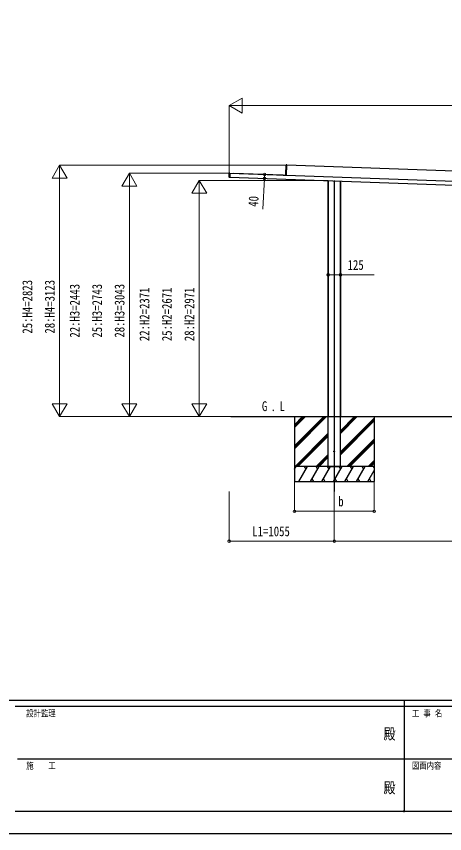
# Model space of a CAD drawing. Units: millimetres, scale not verified. Extents: x -12615 to 12615, y -8910 to 8910.
# Drawn here: x -3904 to 392, y -8910 to -708 of the extents above; entities that cross this region are included whole.
import ezdxf
from ezdxf.enums import TextEntityAlignment as Align

# ---------------------------------------------------------------- set-up
doc = ezdxf.new("R2010")
doc.units = ezdxf.units.MM
doc.header["$LTSCALE"] = 30
doc.header["$PDMODE"] = 32
doc.header["$PDSIZE"] = 15
for name, color, linetype in [('0-2_USER1', 3, 'Continuous'), ('0-3_YKK_11', 7, 'Continuous'), ('0-4_YKK_11E', 7, 'Continuous'), ('0-5_YKK_12', 2, 'Continuous'), ('0-6_YKK_A1', 4, 'Continuous'), ('0-8_YKK_ZWAK', 7, 'Continuous')]:
    doc.layers.add(name, color=color, linetype=linetype)
doc.layers.add('0-7_YKK_D', color=6, linetype='Continuous', lineweight=18)
doc.styles.add('ＭＳ ゴシック', font='')
doc.styles.get('ＭＳ ゴシック').set_extended_font_data('MS Gothic')

msp = doc.modelspace()

# ---------------------------------------------------------------- linework, layer by layer
at = {"layer": '0-3_YKK_11'}
for p, q in [((3121.2, -2352.98), (-1192.38, -2202.35)), ((-1761.52, -2282.53), (3233.13, -2456.95)), ((-1201.8, -2300.38), (-1201.52, -2292.37)), ((-1762.92, -2322.51), (3231.74, -2496.93)), ((-1226.85, -2301.2), (-1226.82, -2300.5)), ((-1226.82, -2300.5), (-1226.8, -2300)), ((-1226.8, -2300), (-1202.12, -2300.87)), ((-1202.32, -2300.86), (-1201.8, -2300.38)), ((-1195.85, -2301.59), (-1195.84, -2301.56)), ((-777.44, -2356.92), (-777.44, -4725)), ((-775.84, -5225), (-775.84, -2356.98)), ((-654.04, -5225), (-654.04, -2361.23)), ((-653.64, -2361.25), (-653.64, -4725)), ((-776.54, -4725), (-776.24, -4725))]:
    msp.add_line(p, q, dxfattribs=at)
for points in [[(-1195.87, -2302.29), (-1195.84, -2301.56), (-1192.3, -2200.15), (-1192.28, -2199.65), (-1198.29, -2199.81), (-1201.52, -2292.37)], [(-1725.74, -2283.78), (-1725.73, -2283.48), (-1725.71, -2282.88), (-1725.7, -2282.58), (-1230.8, -2299.87), (-1230.81, -2300.16), (-1230.83, -2300.76), (-1230.84, -2301.06)], [(-775.84, -4725), (-775.94, -4725), (-776.24, -4725), (-776.24, -2356.96)], [(-652.44, -2361.29), (-652.44, -4725), (-652.74, -4725), (-653.34, -4725), (-653.64, -4725), (-653.94, -4725), (-654.04, -4725)], [(-777.44, -4725), (-777.14, -4725), (-776.54, -4725)]]:
    msp.add_lwpolyline(points, dxfattribs=at)
msp.add_lwpolyline([(-1761.49, -2281.53), (-1762.95, -2323.51), (-1762.97, -2324.01), (-1770.95, -2323.24), (-1769.48, -2281.24), (-1761.47, -2281.03)], close=True, dxfattribs=at)
at = {"layer": '0-4_YKK_11E'}
for p, q in [((-1192.3, -2200.15), (-1197.84, -2200.29)), ((-1761.49, -2281.53), (-1769.03, -2281.73)), ((-1770.46, -2322.79), (-1762.95, -2323.51)), ((-1226.82, -2300.5), (-1195.85, -2301.59)), ((-1202.12, -2300.87), (-1201.91, -2300.75))]:
    msp.add_line(p, q, dxfattribs=at)
for points in [[(-1201.52, -2292.37), (-1201.05, -2292.38), (-1197.84, -2200.29), (-1198.31, -2200.28)], [(-1770.93, -2322.77), (-1770.46, -2322.79), (-1769.03, -2281.73), (-1769.5, -2281.71)], [(-1201.8, -2300.38), (-1201.33, -2300.39), (-1201.05, -2292.38)]]:
    msp.add_lwpolyline(points, dxfattribs=at)
for centre, radius, start, end in [((-1195.78, -2200.11), 2.07, 171.06854, 184.93146), ((-1766.97, -2281.55), 2.07, 171.06854, 184.93146), ((-1768.42, -2323.11), 2.07, 171.06854, 184.93146), ((-1202.31, -2300.09), 0.765, 269.05171, 301.0406), ((-1199.24, -2285.6), 15.54, 259.3054, 261.87346), ((-1201.6, -2302.57), 1.85, 83.82294, 99.58333), ((-1204.57, -2300.51), 3.17, 351.51431, 355.97407), ((-1202.33, -2300.36), 1, 337.89786, 358)]:
    msp.add_arc(centre, radius, start, end, dxfattribs=at)
for centre, ratio, start_param in [((-1208.92, -2301.13), 0.038227, 0), ((-1208.9, -2301.13), 0.061163, 0.0374041)]:
    msp.add_ellipse(centre, major_axis=(13.07, -0.46), ratio=ratio, start_param=start_param, end_param=0.962078, dxfattribs=at)
at = {"layer": '0-5_YKK_12'}
msp.add_line((-714.94, -2356.2), (-714.94, -5475), dxfattribs=at)
at = {"layer": '0-6_YKK_A1'}
for p, q in [((-1752.43, -4725), (3745.98, -4725)), ((-1114.94, -4725), (-1114.94, -5375)), ((-1114.94, -5018.98), (-820.96, -4725)), ((-1114.94, -5033.12), (-806.82, -4725)), ((-1114.94, -5047.26), (-792.68, -4725)), ((-1114.94, -4806.85), (-1033.1, -4725)), ((-1114.94, -4820.99), (-1018.95, -4725)), ((-1114.94, -4835.13), (-1004.81, -4725)), ((-654.04, -4894.73), (-484.31, -4725)), ((-654.04, -4880.59), (-498.45, -4725)), ((-654.04, -4866.45), (-512.59, -4725)), ((-654.04, -5078.58), (-314.94, -4739.48)), ((-654.04, -5092.72), (-314.94, -4753.62)), ((-314.94, -4725), (-314.94, -5375)), ((-654.04, -5106.86), (-314.94, -4767.76)), ((-1108.83, -5225), (-775.84, -4892.01)), ((-1094.69, -5225), (-775.84, -4906.15)), ((-1080.55, -5225), (-775.84, -4920.3)), ((-588.33, -5225), (-314.94, -4951.61)), ((-574.19, -5225), (-314.94, -4965.75)), ((-560.05, -5225), (-314.94, -4979.9)), ((-896.7, -5225), (-775.84, -5104.14)), ((-882.56, -5225), (-775.84, -5118.28)), ((-868.41, -5225), (-775.84, -5132.43)), ((-376.2, -5225), (-314.94, -5163.74)), ((-314.94, -5225), (-1114.94, -5225)), ((-1114.94, -5253.94), (-1098.23, -5225)), ((-1113.23, -5250.98), (-1114.94, -5248.02)), ((-1070.4, -5375), (-983.79, -5225)), ((-998.79, -5250.98), (-1013.8, -5225)), ((-954.92, -5375), (-868.32, -5225)), ((-883.32, -5250.98), (-898.32, -5225)), ((-839.45, -5375), (-752.85, -5225)), ((-767.85, -5250.98), (-782.85, -5225)), ((-775.84, -5225), (-654.04, -5225)), ((-723.98, -5375), (-637.38, -5225)), ((-652.38, -5250.98), (-667.38, -5225)), ((-608.51, -5375), (-521.91, -5225)), ((-536.91, -5250.98), (-551.91, -5225)), ((-493.04, -5375), (-406.44, -5225)), ((-421.44, -5250.98), (-436.44, -5225)), ((-362.06, -5225), (-314.94, -5177.88)), ((-347.92, -5225), (-314.94, -5192.03)), ((-314.94, -5235.45), (-320.97, -5225)), ((-377.57, -5375), (-314.94, -5266.52)), ((-1114.94, -5375), (-314.94, -5375)), ((-939.93, -5349.02), (-924.93, -5375)), ((-824.45, -5349.02), (-809.45, -5375)), ((-708.98, -5349.02), (-693.99, -5375)), ((-593.51, -5349.02), (-578.52, -5375)), ((-478.04, -5349.02), (-463.05, -5375)), ((-362.57, -5349.02), (-347.58, -5375))]:
    msp.add_line(p, q, dxfattribs=at)
msp.add_circle((-714.94, -5075), 5, dxfattribs=at)
at = {"layer": '0-7_YKK_D'}
for p, q in [((-1769.9, -1603.87), (-1639.99, -1528.87)), ((-1639.99, -1678.87), (-1639.99, -1528.87)), ((-1769.9, -2320.78), (-1769.9, -1602.87)), ((-1769.9, -1603.87), (-1639.99, -1678.87)), ((-1769.9, -1603.87), (-1510.09, -1603.87)), ((-1619.9, -1603.87), (3090.11, -1603.87)), ((-3469.9, -2202.24), (-3544.9, -2332.15)), ((-1196.37, -2202.24), (-3470.9, -2202.24)), ((-3469.9, -2202.24), (-3394.9, -2332.15)), ((-3469.9, -2202.24), (-3469.9, -2462.05)), ((-2769.9, -2282.31), (-2844.9, -2412.21)), ((-1769.02, -2282.31), (-2770.9, -2282.31)), ((-2769.9, -2282.31), (-2694.9, -2412.21)), ((-2769.9, -2282.31), (-2769.9, -2542.11)), ((-3544.9, -2332.15), (-3394.9, -2332.15)), ((-3469.9, -2352.24), (-3469.9, -4575)), ((-2069.9, -2353.97), (-2144.9, -2483.88)), ((-776.84, -2353.97), (-2070.9, -2353.97)), ((-2069.9, -2353.97), (-1994.9, -2483.88)), ((-2069.9, -2353.97), (-2069.9, -2613.78)), ((-2844.9, -2412.21), (-2694.9, -2412.21)), ((-2769.9, -2432.31), (-2769.9, -4575)), ((-2144.9, -2483.88), (-1994.9, -2483.88)), ((-2069.9, -2503.97), (-2069.9, -4575)), ((-3469.9, -4725), (-3469.9, -4465.19)), ((-2769.9, -4725), (-2769.9, -4465.19)), ((-2069.9, -4725), (-2069.9, -4465.19)), ((-3469.9, -4725), (-3544.9, -4595.1)), ((-3394.9, -4595.1), (-3544.9, -4595.1)), ((-3469.9, -4725), (-3394.9, -4595.1)), ((-2769.9, -4725), (-2844.9, -4595.1)), ((-2694.9, -4595.1), (-2844.9, -4595.1)), ((-2769.9, -4725), (-2694.9, -4595.1)), ((-2069.9, -4725), (-2144.9, -4595.1)), ((-1994.9, -4595.1), (-2144.9, -4595.1)), ((-2069.9, -4725), (-1994.9, -4595.1)), ((-1786.77, -4725), (-3470.9, -4725)), ((-1786.77, -4725), (-2770.9, -4725)), ((-1753.43, -4725), (-2070.9, -4725)), ((-1114.94, -5376), (-1114.94, -5676)), ((-314.94, -5376), (-314.94, -5676)), ((-1769.9, -5475.5), (-1769.9, -5976)), ((-714.94, -5476), (-714.94, -5976)), ((-714.94, -5476.5), (-714.94, -5976)), ((-1114.94, -5675), (-314.94, -5675)), ((-1769.9, -5975), (-714.94, -5975)), ((-714.94, -5975), (3010.86, -5975))]:
    msp.add_line(p, q, dxfattribs=at)
for points in [[(-1413.87, -2294.67), (-1415.78, -2334.63), (-1430.55, -2643.48)], [(-777.44, -3301.99), (-652.44, -3301.99), (-316.64, -3301.99)]]:
    msp.add_lwpolyline(points, dxfattribs=at)
for centre in [(-1413.87, -2294.67), (-1415.78, -2334.63), (-777.44, -3301.99), (-652.44, -3301.99), (-1114.94, -5675), (-314.94, -5675), (-1769.9, -5975), (-714.94, -5975), (-714.94, -5975)]:
    msp.add_circle(centre, 12.75, dxfattribs=at)
at = {"layer": '0-8_YKK_ZWAK'}
for p, q in [((11685.06, -7575), (-11714.94, -7575)), ((-14.94, -7575), (-14.94, -8685)), ((-14.94, -7635), (-3914.94, -7635)), ((3885.06, -7635), (-14.94, -7635)), ((-3892.44, -8160), (-14.94, -8160)), ((-14.94, -8160), (3885.06, -8160)), ((-3914.94, -8685), (-14.94, -8685)), ((-14.94, -8685), (3885.06, -8685))]:
    msp.add_line(p, q, dxfattribs=at)
msp.add_lwpolyline([(-12615, -8910), (12615, -8910), (12615, 8910), (-12615, 8910)], close=True, dxfattribs=at)
msp.add_point((-14.94, -8685), dxfattribs=at)

# ---------------------------------------------------------------- texts
at = {"layer": '0-2_USER1', "style": 'ＭＳ ゴシック', "width": 0.8}
for s, p in [('G', (-1441.06, -4699.69)), ('L', (-1263.74, -4699.69)), ('.', (-1354.66, -4699.69))]:
    msp.add_text(s, height=98.97, dxfattribs=at).set_placement(p, align=Align.BOTTOM_LEFT)
at = {"layer": '0-7_YKK_D', "style": 'ＭＳ ゴシック', "width": 0.8}
for s, rotation, p in [('40', 87.262, (-1449.57, -2622.55)), ('25:H4=2823', 90, (-3714.9, -3892.02)), ('28:H4=3123', 90, (-3489.9, -3892.02)), ('22:H3=2443', 90, (-3239.9, -3932.05)), ('25:H3=2743', 90, (-3014.9, -3932.05)), ('28:H3=3043', 90, (-2789.9, -3932.05)), ('22:H2=2371', 90, (-2539.9, -3967.89)), ('25:H2=2671', 90, (-2314.9, -3967.89)), ('28:H2=2971', 90, (-2089.9, -3967.89))]:
    msp.add_text(s, height=98.97, rotation=rotation, dxfattribs=at).set_placement(p, align=Align.BOTTOM_LEFT)
for s, p in [('125', (-581.44, -3281.99)), ('b', (-675.09, -5655)), ('L1=1055', (-1537.62, -5955))]:
    msp.add_text(s, height=98.97, dxfattribs=at).set_placement(p, align=Align.BOTTOM_LEFT)
at = {"layer": '0-8_YKK_ZWAK', "style": 'ＭＳ ゴシック', "width": 0.8}
for s, height, p in [('設計監理', 65.98, (-3804.94, -7755)), ('工 事 名', 65.98, (63.81, -7755)), ('殿', 110, (-221, -7997.5)), ('施\u3000\u3000工', 65.98, (-3804.94, -8280)), ('図面内容', 65.98, (63.81, -8280)), ('殿', 110, (-221, -8537.5))]:
    msp.add_text(s, height=height, dxfattribs=at).set_placement(p, align=Align.BOTTOM_LEFT)

doc.saveas('drawing.dxf')
